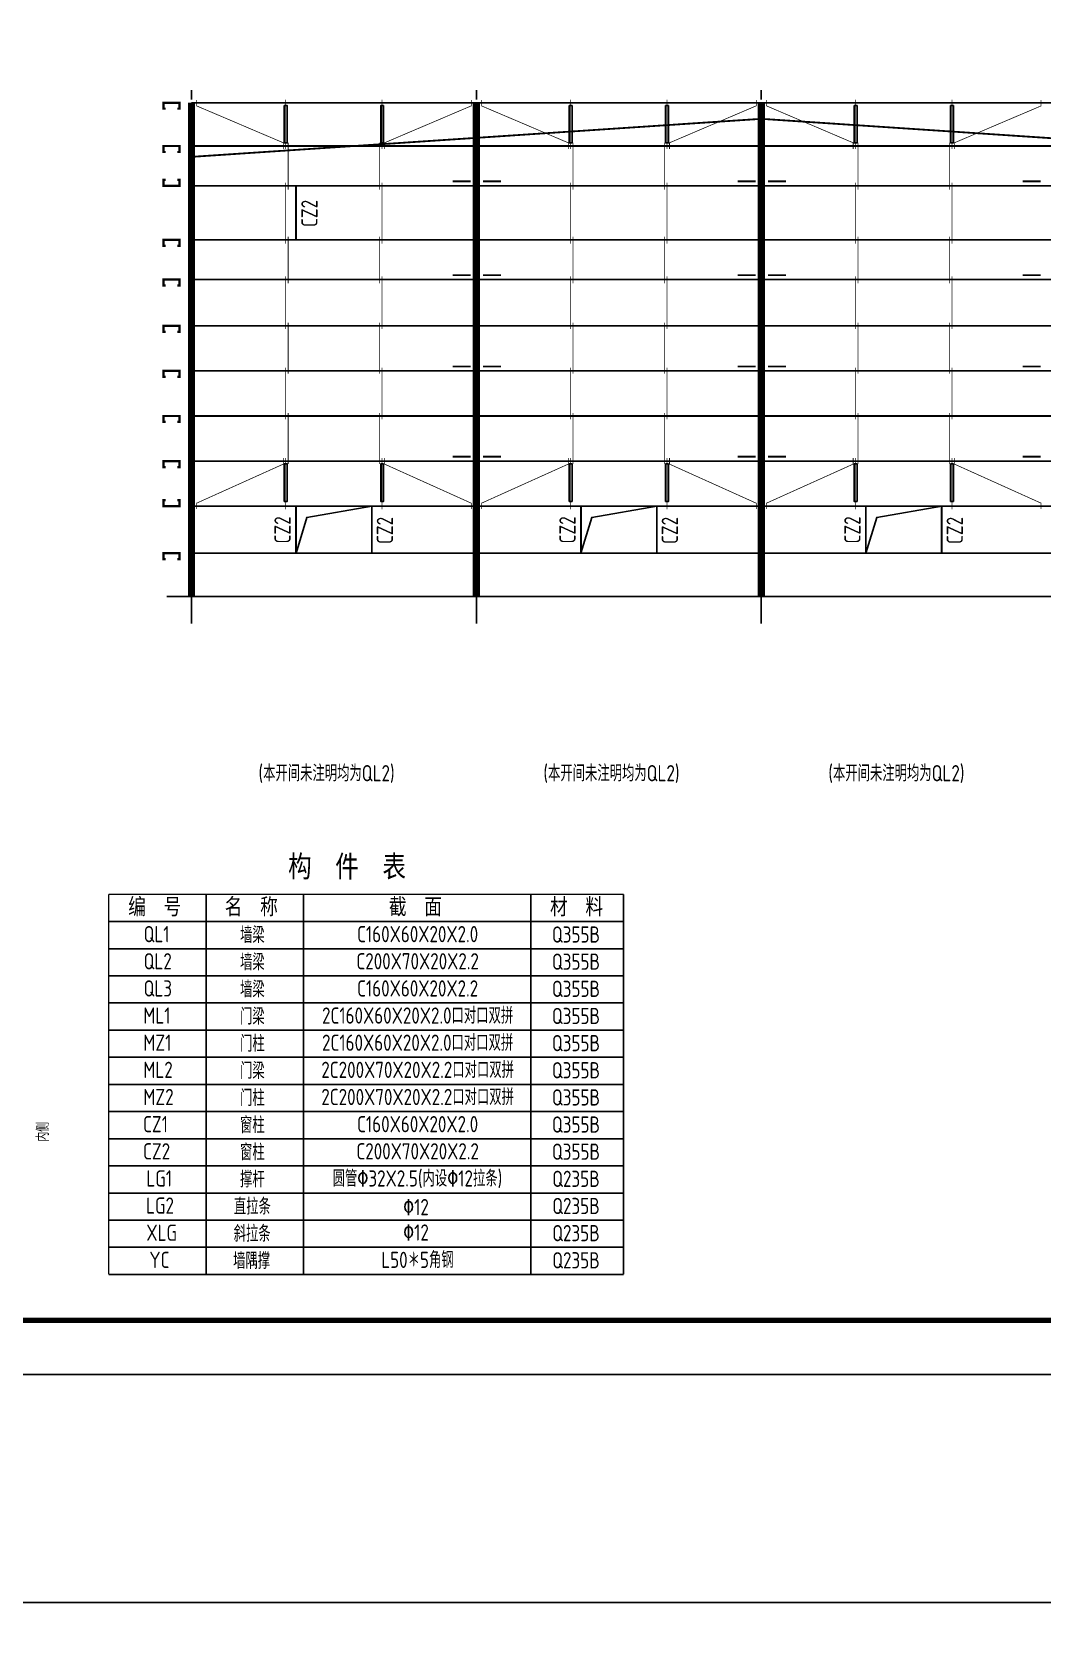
# Model space of a CAD drawing. Extents: x 9752569 to 9923256, y 1590558 to 2510207.
# Drawn here: x 9873603 to 9901612, y 1849983 to 1894212 of the extents above; entities that cross this region are included whole.
import ezdxf
from ezdxf.enums import TextEntityAlignment as Align

# ---------------------------------------------------------------- set-up
doc = ezdxf.new("R2010")
doc.units = 0
doc.header["$LTSCALE"] = 1000
doc.header["$MEASUREMENT"] = 0
doc.linetypes.add('DASH', pattern=[0.35, 0.25, -0.1])
doc.linetypes.add('DOTE', pattern=[2.42, 2, -0.2, 0.02, -0.2])
doc.layers.get('0').update_dxf_attribs({"linetype": 'CONTINUOUS'})
for name, color, linetype in [('621', 2, 'CONTINUOUS'), ('D', 4, 'CONTINUOUS'), ('DOTE', 8, 'DOTE'), ('PUB_TEXT', 7, 'CONTINUOUS'), ('PUB_TITLE', 4, 'CONTINUOUS'), ('WINDOW', 4, 'CONTINUOUS'), ('屋面隅撑', 6, 'CONTINUOUS'), ('柱', 2, 'CONTINUOUS'), ('标注文字', 3, 'CONTINUOUS'), ('梁', 4, 'CONTINUOUS'), ('檩条', 150, 'CONTINUOUS'), ('檩条拉条', 1, 'CONTINUOUS'), ('洞口边线', 6, 'CONTINUOUS')]:
    doc.layers.add(name, color=color, linetype=linetype)
doc.styles.add('-宋体', font='')
doc.styles.add('TSSD_REIN', font='atssdeng.shx', dxfattribs={"width": 0.7, "bigfont": 'atssdchn.shx'})
doc.styles.get('-宋体').set_extended_font_data('SimSun')

msp = doc.modelspace()

# ---------------------------------------------------------------- linework, layer by layer
msp.add_line((9877348.8, 1878569.6), (9910356.3, 1878569.6))
at = {"layer": '621', "color": 6, "const_width": 61.9}
for points in [[(9877309.7, 1892084.4), (9877254.6, 1892084.4), (9877254.6, 1892249.6), (9877695.1, 1892249.6), (9877695.1, 1892084.4), (9877640, 1892084.4)], [(9877309.7, 1890884.4), (9877254.6, 1890884.4), (9877254.6, 1891049.6), (9877695.1, 1891049.6), (9877695.1, 1890884.4), (9877640, 1890884.4)], [(9877309.7, 1890114.8), (9877254.6, 1890114.8), (9877254.6, 1889949.6), (9877695.1, 1889949.6), (9877695.1, 1890114.8), (9877640, 1890114.8)], [(9877309.7, 1888284.4), (9877254.6, 1888284.4), (9877254.6, 1888449.6), (9877695.1, 1888449.6), (9877695.1, 1888284.4), (9877640, 1888284.4)], [(9877309.7, 1887184.4), (9877254.6, 1887184.4), (9877254.6, 1887349.6), (9877695.1, 1887349.6), (9877695.1, 1887184.4), (9877640, 1887184.4)], [(9877309.6, 1885904.4), (9877254.6, 1885904.4), (9877254.6, 1886069.6), (9877695, 1886069.6), (9877695, 1885904.4), (9877640, 1885904.4)], [(9877309.6, 1884654.4), (9877254.6, 1884654.4), (9877254.6, 1884819.6), (9877695, 1884819.6), (9877695, 1884654.4), (9877640, 1884654.4)], [(9877309.6, 1883404.4), (9877254.6, 1883404.4), (9877254.6, 1883569.6), (9877695, 1883569.6), (9877695, 1883404.4), (9877640, 1883404.4)], [(9877309.6, 1882154.4), (9877254.6, 1882154.4), (9877254.6, 1882319.6), (9877695, 1882319.6), (9877695, 1882154.4), (9877640, 1882154.4)], [(9877309.6, 1881234.8), (9877254.6, 1881234.8), (9877254.6, 1881069.6), (9877695, 1881069.6), (9877695, 1881234.8), (9877640, 1881234.8)], [(9877309.6, 1879604.4), (9877254.6, 1879604.4), (9877254.6, 1879769.6), (9877695, 1879769.6), (9877695, 1879604.4), (9877640, 1879604.4)]]:
    msp.add_lwpolyline(points, dxfattribs=at)
at = {"layer": 'DOTE'}
for p, q in [((9878027.3, 1877819.6), (9878027.3, 1892593.8)), ((9885927.3, 1877819.6), (9885927.3, 1892593.8)), ((9893827.3, 1877819.6), (9893827.3, 1892593.8))]:
    msp.add_line(p, q, dxfattribs=at)
at = {"layer": 'PUB_TEXT', "color": 150}
for p, q in [((9878434.8, 1859781.6), (9878434.8, 1870312.6)), ((9881134.5, 1859781.6), (9881134.5, 1870312.6)), ((9887434.9, 1859781.6), (9887434.9, 1870312.6)), ((9875734.6, 1869560.4), (9890006, 1869560.4)), ((9875734.6, 1868808.2), (9890006, 1868808.2)), ((9875734.6, 1868056), (9890006, 1868056)), ((9875734.6, 1867303.8), (9890006, 1867303.8)), ((9875734.6, 1866551.6), (9890006, 1866551.6)), ((9875734.6, 1865799.3), (9890006, 1865799.3)), ((9875734.6, 1865047.1), (9890006, 1865047.1)), ((9875734.6, 1864294.9), (9890006, 1864294.9)), ((9875734.6, 1863542.7), (9890006, 1863542.7)), ((9875734.6, 1862790.5), (9890006, 1862790.5)), ((9875734.6, 1862790.5), (9890006, 1862790.5)), ((9875734.6, 1862790.5), (9890006, 1862790.5)), ((9875734.6, 1862790.5), (9890006, 1862790.5)), ((9875734.6, 1862790.5), (9890006, 1862790.5)), ((9875734.6, 1862790.5), (9890006, 1862790.5)), ((9875734.6, 1862790.5), (9890006, 1862790.5)), ((9875734.6, 1862038.3), (9890006, 1862038.3)), ((9875734.6, 1861286), (9890006, 1861286)), ((9875734.6, 1860533.8), (9890006, 1860533.8)), ((9875734.6, 1859781.6), (9890006, 1859781.6))]:
    msp.add_line(p, q, dxfattribs=at)
at = {"layer": 'PUB_TEXT', "color": 150, "const_width": 39.7}
for points in [[(9875734.6, 1859781.6), (9875734.6, 1870312.6)], [(9875734.6, 1870312.6), (9890006, 1870312.6)], [(9890006, 1859781.6), (9890006, 1870312.6)], [(9875734.6, 1859781.6), (9890006, 1859781.6)]]:
    msp.add_lwpolyline(points, dxfattribs=at)
at = {"layer": 'PUB_TITLE'}
for points in [[(9811805.5, 1857007.7), (9923255.5, 1857007.7), (9923255.5, 1920007.7), (9811805.5, 1920007.7)], [(9811805.5, 1787695.3), (9923255.5, 1787695.3), (9923255.5, 1850695.3), (9811805.5, 1850695.3)]]:
    msp.add_lwpolyline(points, close=True, dxfattribs=at)
at = {"layer": 'PUB_TITLE', "const_width": 150}
msp.add_lwpolyline([(9815555.5, 1858507.7), (9921755.5, 1858507.7), (9921755.5, 1918507.7), (9815555.5, 1918507.7)], close=True, dxfattribs=at)
at = {"layer": 'WINDOW', "color": 5, "const_width": 50}
msp.add_lwpolyline([(9880927.3, 1888449.6), (9880927.3, 1889949.6)], dxfattribs=at)
for points in [[(9880927.3, 1881069.6), (9883027.3, 1881069.6), (9883027.3, 1879769.6), (9880927.3, 1879769.6)], [(9888827.3, 1881069.6), (9890927.3, 1881069.6), (9890927.3, 1879769.6), (9888827.3, 1879769.6)], [(9896727.3, 1881069.6), (9898827.3, 1881069.6), (9898827.3, 1879769.6), (9896727.3, 1879769.6)]]:
    msp.add_lwpolyline(points, close=True, dxfattribs=at)
at = {"layer": '屋面隅撑', "color": 6, "const_width": 50}
for points in [[(9885771.1, 1890072.2), (9885271.1, 1890072.2)], [(9886611.8, 1890072.2), (9886111.8, 1890072.2)], [(9893671.1, 1890072.2), (9893171.1, 1890072.2)], [(9894511.8, 1890072.2), (9894011.8, 1890072.2)], [(9901571.1, 1890072.2), (9901071.1, 1890072.2)], [(9885771.1, 1887472.2), (9885271.1, 1887472.2)], [(9886611.8, 1887472.2), (9886111.8, 1887472.2)], [(9893671.1, 1887472.2), (9893171.1, 1887472.2)], [(9894511.8, 1887472.2), (9894011.8, 1887472.2)], [(9901571.1, 1887472.2), (9901071.1, 1887472.2)], [(9885771.1, 1884942.2), (9885271.1, 1884942.2)], [(9886611.8, 1884942.2), (9886111.8, 1884942.2)], [(9893671.1, 1884942.2), (9893171.1, 1884942.2)], [(9894511.8, 1884942.2), (9894011.8, 1884942.2)], [(9901571.1, 1884942.2), (9901071.1, 1884942.2)], [(9885771.1, 1882442.2), (9885271.1, 1882442.2)], [(9886611.8, 1882442.2), (9886111.8, 1882442.2)], [(9893671.1, 1882442.2), (9893171.1, 1882442.2)], [(9894511.8, 1882442.2), (9894011.8, 1882442.2)], [(9901571.1, 1882442.2), (9901071.1, 1882442.2)]]:
    msp.add_lwpolyline(points, dxfattribs=at)
at = {"layer": '柱', "color": 2, "const_width": 200}
for points in [[(9878027.3, 1892249.6), (9878027.3, 1878569.6)], [(9885927.3, 1892249.6), (9885927.3, 1878569.6)], [(9893827.3, 1892249.6), (9893827.3, 1878569.6)]]:
    msp.add_lwpolyline(points, dxfattribs=at)
at = {"layer": '梁', "color": 150, "const_width": 50}
for points in [[(9878027.3, 1892249.6), (9909627.3, 1892249.6)], [(9878027.3, 1891049.6), (9909627.3, 1891049.6)], [(9878027.3, 1889949.6), (9909627.3, 1889949.6)], [(9878027.3, 1888449.6), (9909627.3, 1888449.6)], [(9878027.3, 1887349.6), (9909627.3, 1887349.6)], [(9878027.3, 1886069.6), (9909627.3, 1886069.6)], [(9878027.3, 1884819.6), (9909627.3, 1884819.6)], [(9878027.3, 1883569.6), (9909627.3, 1883569.6)], [(9878027.3, 1882319.6), (9909627.3, 1882319.6)], [(9878027.3, 1881069.6), (9909627.3, 1881069.6)], [(9878027.3, 1879769.6), (9909627.3, 1879769.6)]]:
    msp.add_lwpolyline(points, dxfattribs=at)
at = {"layer": '檩条', "color": 6, "linetype": 'DASH', "const_width": 50}
msp.add_lwpolyline([(9878027.3, 1890749.6), (9893827.3, 1891803.6), (9909627.3, 1890749.6)], dxfattribs=at)
at = {"layer": '檩条拉条', "color": 1, "const_width": 20}
for points in [[(9878169.7, 1892327.5), (9878169.7, 1892162.4), (9880573.9, 1891139.5), (9880573.9, 1890966.2)], [(9880641.1, 1892336.2), (9880641.1, 1890970.7)], [(9883313.5, 1892336.2), (9883313.5, 1890970.7)], [(9885784.9, 1892327.5), (9885784.9, 1892162.4), (9883380.7, 1891139.5), (9883380.7, 1890966.2)], [(9886069.7, 1892327.5), (9886069.7, 1892162.4), (9888473.9, 1891139.5), (9888473.9, 1890966.2)], [(9888541.1, 1892336.2), (9888541.1, 1890970.7)], [(9891213.5, 1892336.2), (9891213.5, 1890970.7)], [(9893684.9, 1892327.5), (9893684.9, 1892162.4), (9891280.7, 1891139.5), (9891280.7, 1890966.2)], [(9893969.7, 1892327.5), (9893969.7, 1892162.4), (9896373.9, 1891139.5), (9896373.9, 1890966.2)], [(9896441.1, 1892336.2), (9896441.1, 1890970.7)], [(9899113.5, 1892336.2), (9899113.5, 1890970.7)], [(9901584.9, 1892327.5), (9901584.9, 1892162.4), (9899180.7, 1891139.5), (9899180.7, 1890966.2)], [(9880708.3, 1891139.4), (9880708.3, 1889841)], [(9883246.3, 1891139.4), (9883246.3, 1889841)], [(9888608.3, 1891139.4), (9888608.3, 1889841)], [(9891146.3, 1891139.4), (9891146.3, 1889841)], [(9896508.3, 1891139.4), (9896508.3, 1889841)], [(9899046.3, 1891139.4), (9899046.3, 1889841)], [(9880641.1, 1890036.2), (9880641.1, 1888348)], [(9883313.5, 1890036.2), (9883313.5, 1888348)], [(9888541.1, 1890036.2), (9888541.1, 1888348)], [(9891213.5, 1890036.2), (9891213.5, 1888348)], [(9896441.1, 1890036.2), (9896441.1, 1888348)], [(9899113.5, 1890036.2), (9899113.5, 1888348)], [(9880708.3, 1888539.4), (9880708.3, 1887241)], [(9883246.3, 1888539.4), (9883246.3, 1887241)], [(9888608.3, 1888539.4), (9888608.3, 1887241)], [(9891146.3, 1888539.4), (9891146.3, 1887241)], [(9896508.3, 1888539.4), (9896508.3, 1887241)], [(9899046.3, 1888539.4), (9899046.3, 1887241)], [(9880641.1, 1887436.2), (9880641.1, 1885982.9)], [(9883313.5, 1887436.2), (9883313.5, 1885982.9)], [(9888541.1, 1887436.2), (9888541.1, 1885982.9)], [(9891213.5, 1887436.2), (9891213.5, 1885982.9)], [(9896441.1, 1887436.2), (9896441.1, 1885982.9)], [(9899113.5, 1887436.2), (9899113.5, 1885982.9)], [(9880708.3, 1886159.4), (9880708.3, 1884740.1)], [(9883246.3, 1886159.4), (9883246.3, 1884740.1)], [(9888608.3, 1886159.4), (9888608.3, 1884740.1)], [(9891146.3, 1886159.4), (9891146.3, 1884740.1)], [(9896508.3, 1886159.4), (9896508.3, 1884740.1)], [(9899046.3, 1886159.4), (9899046.3, 1884740.1)], [(9880641.1, 1884906.2), (9880641.1, 1883478.4)], [(9883313.5, 1884906.2), (9883313.5, 1883478.4)], [(9888541.1, 1884906.2), (9888541.1, 1883478.4)], [(9891213.5, 1884906.2), (9891213.5, 1883478.4)], [(9896441.1, 1884906.2), (9896441.1, 1883478.4)], [(9899113.5, 1884906.2), (9899113.5, 1883478.4)], [(9880708.3, 1883654.9), (9880708.3, 1882235.6)], [(9883246.3, 1883654.9), (9883246.3, 1882235.6)], [(9888608.3, 1883654.9), (9888608.3, 1882235.6)], [(9891146.3, 1883654.9), (9891146.3, 1882235.6)], [(9896508.3, 1883654.9), (9896508.3, 1882235.6)], [(9899046.3, 1883654.9), (9899046.3, 1882235.6)], [(9878169.7, 1880988.4), (9878169.7, 1881153.5), (9880573.9, 1882236), (9880573.9, 1882409.3)], [(9880641.1, 1882406.2), (9880641.1, 1880978.4)], [(9883313.5, 1882406.2), (9883313.5, 1880978.4)], [(9885784.9, 1880988.4), (9885784.9, 1881153.5), (9883380.7, 1882236), (9883380.7, 1882409.3)], [(9886069.7, 1880988.4), (9886069.7, 1881153.5), (9888473.9, 1882236), (9888473.9, 1882409.3)], [(9888541.1, 1882406.2), (9888541.1, 1880978.4)], [(9891213.5, 1882406.2), (9891213.5, 1880978.4)], [(9893684.9, 1880988.4), (9893684.9, 1881153.5), (9891280.7, 1882236), (9891280.7, 1882409.3)], [(9893969.7, 1880988.4), (9893969.7, 1881153.5), (9896373.9, 1882236), (9896373.9, 1882409.3)], [(9896441.1, 1882406.2), (9896441.1, 1880978.4)], [(9899113.5, 1882406.2), (9899113.5, 1880978.4)], [(9901584.9, 1880988.4), (9901584.9, 1881153.5), (9899180.7, 1882236), (9899180.7, 1882409.3)]]:
    msp.add_lwpolyline(points, dxfattribs=at)
at = {"layer": '檩条拉条', "color": 3}
for points in [[(9880601.1, 1892173), (9880681.1, 1892173), (9880681.1, 1891134.2), (9880601.1, 1891134.2)], [(9883353.5, 1892173), (9883273.5, 1892173), (9883273.5, 1891134.2), (9883353.5, 1891134.2)], [(9888501.1, 1892173), (9888581.1, 1892173), (9888581.1, 1891134.2), (9888501.1, 1891134.2)], [(9891253.5, 1892173), (9891173.5, 1892173), (9891173.5, 1891134.2), (9891253.5, 1891134.2)], [(9896401.1, 1892173), (9896481.1, 1892173), (9896481.1, 1891134.2), (9896401.1, 1891134.2)], [(9899153.5, 1892173), (9899073.5, 1892173), (9899073.5, 1891134.2), (9899153.5, 1891134.2)], [(9880601.1, 1882243), (9880681.1, 1882243), (9880681.1, 1881204.2), (9880601.1, 1881204.2)], [(9883353.5, 1882243), (9883273.5, 1882243), (9883273.5, 1881204.2), (9883353.5, 1881204.2)], [(9888501.1, 1882243), (9888581.1, 1882243), (9888581.1, 1881204.2), (9888501.1, 1881204.2)], [(9891253.5, 1882243), (9891173.5, 1882243), (9891173.5, 1881204.2), (9891253.5, 1881204.2)], [(9896401.1, 1882243), (9896481.1, 1882243), (9896481.1, 1881204.2), (9896401.1, 1881204.2)], [(9899153.5, 1882243), (9899073.5, 1882243), (9899073.5, 1881204.2), (9899153.5, 1881204.2)]]:
    msp.add_lwpolyline(points, close=True, dxfattribs=at)
at = {"layer": '洞口边线'}
for points in [[(9880927.3, 1879769.6), (9881225.7, 1880757.9), (9883027.3, 1881069.6)], [(9888827.3, 1879769.6), (9889125.7, 1880757.9), (9890927.3, 1881069.6)], [(9896727.3, 1879769.6), (9897025.7, 1880757.9), (9898827.3, 1881069.6)]]:
    msp.add_lwpolyline(points, dxfattribs=at)

# ---------------------------------------------------------------- texts
at = {"layer": 'D', "style": 'TSSD_REIN', "width": 0.7}
msp.add_text('内侧', height=337.5, rotation=90, dxfattribs=at).set_placement((9874074.4, 1863462.8))
at = {"layer": 'PUB_TEXT', "color": 150, "width": 0.8}
for s, height, style, p in [('构  件  表', 600, '-宋体', (9880705.5, 1870790.8)), ('编  号', 450, '-宋体', (9876273.9, 1869753)), ('名  称', 450, '-宋体', (9878950.4, 1869753)), ('截  面', 450, '-宋体', (9883500.4, 1869753)), ('材  料', 450, '-宋体', (9887968.3, 1869753)), ('QL1', 450, 'TSSD_REIN', (9876699.8, 1868987)), ('墙梁', 450, 'TSSD_REIN', (9879374.3, 1868962.3)), ('QL2', 450, 'TSSD_REIN', (9876699.8, 1868234.8)), ('墙梁', 450, 'TSSD_REIN', (9879374.3, 1868210)), ('QL3', 450, 'TSSD_REIN', (9876699.8, 1867482.6)), ('墙梁', 450, 'TSSD_REIN', (9879374.3, 1867457.8)), ('ML1', 450, 'TSSD_REIN', (9876691.9, 1866730.4)), ('门梁', 450, 'TSSD_REIN', (9879374.3, 1866705.6)), ('MZ1', 450, 'TSSD_REIN', (9876691.9, 1865978.2)), ('门柱', 450, 'TSSD_REIN', (9879374.3, 1865953.4)), ('ML2', 450, 'TSSD_REIN', (9876691.9, 1865226)), ('门梁', 450, 'TSSD_REIN', (9879374.3, 1865201.2)), ('MZ2', 450, 'TSSD_REIN', (9876691.9, 1864473.8)), ('门柱', 450, 'TSSD_REIN', (9879374.3, 1864449)), ('CZ1', 450, 'TSSD_REIN', (9876684, 1863721.5)), ('窗柱', 450, 'TSSD_REIN', (9879374.3, 1863696.8)), ('CZ2', 450, 'TSSD_REIN', (9876684, 1862969.3)), ('窗柱', 450, 'TSSD_REIN', (9879374.3, 1862944.5)), ('LG1', 450, 'TSSD_REIN', (9876776.4, 1862217.1)), ('撑杆', 450, 'TSSD_REIN', (9879374.3, 1862192.3)), ('LG2 ', 450, 'TSSD_REIN', (9876769.5, 1861464.9)), ('直拉条', 450, 'TSSD_REIN', (9879204, 1861440.1)), ('XLG', 450, 'TSSD_REIN', (9876777.4, 1860712.7)), ('斜拉条', 450, 'TSSD_REIN', (9879197.2, 1860687.9)), ('YC', 450, 'TSSD_REIN', (9876861.7, 1859960.5)), ('墙隅撑', 450, 'TSSD_REIN', (9879181.9, 1859935.7))]:
    msp.add_text(s, height=height, dxfattribs=dict(at, style=style)).set_placement(p)
at = {"layer": 'PUB_TEXT', "color": 150, "style": 'TSSD_REIN', "width": 0.8}
for s, p in [('C160X60X20X2.0', (9884298.1, 1868987)), ('Q355B', (9888688.1, 1868975.7)), ('C200X70X20X2.2', (9884298.1, 1868234.8)), ('Q355B', (9888688.1, 1868223.5)), ('C160X60X20X2.2', (9884298.1, 1867482.6)), ('Q355B', (9888688.1, 1867471.3)), ('2C160X60X20X2.0口对口双拼', (9884298.1, 1866730.4)), ('Q355B', (9888688.1, 1866719)), ('2C160X60X20X2.0口对口双拼', (9884298.1, 1865978.2)), ('Q355B', (9888688.1, 1865966.8)), ('2C200X70X20X2.2口对口双拼', (9884298.1, 1865226)), ('Q355B', (9888688.1, 1865214.6)), ('2C200X70X20X2.2口对口双拼', (9884298.1, 1864473.8)), ('Q355B', (9888688.1, 1864462.4)), ('C160X60X20X2.0', (9884298.1, 1863721.5)), ('Q355B', (9888688.1, 1863710.2)), ('C200X70X20X2.2', (9884298.1, 1862969.3)), ('Q355B', (9888688.1, 1862958)), ('圆管%%13032X2.5(内设%%13012拉条)', (9884292.8, 1862217.1)), ('Q235B', (9888688.1, 1862205.7)), ('%%13012', (9884251.1, 1861421.8)), ('Q235B', (9888688.1, 1861453.5)), ('%%13012', (9884251.1, 1860718.9)), ('Q235B', (9888688.1, 1860701.3)), ('L50＊5角钢', (9884292.8, 1859960.5)), ('Q235B', (9888688.1, 1859949.1))]:
    msp.add_text(s, height=450, dxfattribs=at).set_placement(p, align=Align.CENTER)
at = {"layer": '标注文字', "color": 6, "style": 'TSSD_REIN', "width": 0.8}
for p in [(9881522, 1888805.4), (9880777.1, 1880036.6), (9883614.8, 1880021.2), (9888677.1, 1880036.6), (9891514.8, 1880021.2), (9896577.1, 1880036.6), (9899414.8, 1880021.2)]:
    msp.add_text('CZ2', height=450, rotation=90, dxfattribs=at).set_placement(p)
for p in [(9879885, 1873446.1), (9887785, 1873446.1), (9895685, 1873446.1)]:
    msp.add_text('(本开间未注明均为QL2)', height=450, dxfattribs=at).set_placement(p)

doc.saveas('drawing.dxf')
